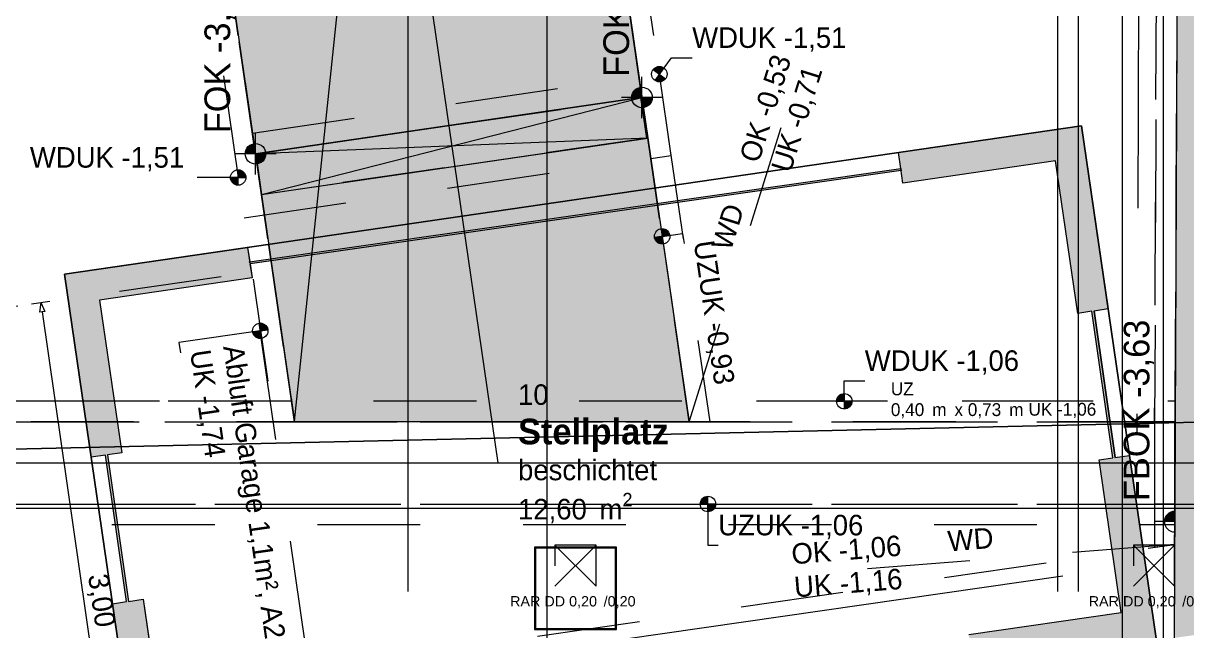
# Model space of a CAD drawing. Header units: metres. Extents: x -14 to 130, y -38 to 4.
# Drawn here: x 12.45 to 18.11, y -30.6 to -27.64 of the extents above; entities that cross this region are included whole.
import ezdxf

# ---------------------------------------------------------------- set-up
doc = ezdxf.new("R2010")
doc.units = ezdxf.units.M
doc.header["$MEASUREMENT"] = 0
for name, pattern in [('Kanal', [0.005, 0.003, -0.001, 0, -0.001]), ('Schnittlinie', [0.006, 0.003, -0.0015, 0, -0.0015]), ('Strichliert_1_-1', [2, 1, -1]), ('Untersicht', [0.001, 0.0005, -0.0005])]:
    doc.linetypes.add(name, pattern=pattern)
for name, color, linetype in [('-1._KG PP_3_111 Wand Aussen - Bohrpfahlwand 80', 7, 'Continuous'), ('-1._KG PP_3_150 Stütze', 7, 'Continuous'), ('-1._KG PP_3_210 Decke', 7, 'Continuous'), ('-1._KG PP_3_220 Bodenaufbau', 7, 'Continuous'), ('-1._KG PP_3_250 Träger Unterzug', 7, 'Continuous'), ('-1._KG PP_3_270 Deckendurchbruchsymbol', 7, 'Continuous'), ('-1._KG PP_3_570 Beschriftung 3D', 7, 'Continuous'), ('-1._KG PP_3_810 Raum', 7, 'Continuous'), ('-1._KG PP_3_815 Raumbegrenzung', 7, 'Continuous'), ('-1._KG PP_3_851 Marker Schnitt', 7, 'Continuous'), ('-1._KG PP_3_945 Einreichplan Beschriftung', 7, 'Continuous'), ('-1._KG PP_3_950 Polierplan Bemaßung', 7, 'Continuous'), ('-1._KG PP_3_970 Brandschutz', 7, 'Continuous'), ('-1._KG PP_3_Bemaßen_Sperrmaß 2D', 7, 'Continuous'), ('-1._KG PP_3_Kataster Grenzpunkte_Grenzpunkt (GP) Hausecke_Kennzeichen', 7, 'Continuous'), ('-1._KG PP_3_Kataster Grenzpunkte_Grenzpunkt (GP) Zeichen im Fels_Kennzeichen', 7, 'Continuous'), ('-1._KG PP_3_Kataster Grundstücke_Grundstück', 7, 'Continuous'), ('-1._KG PP_3_Layout_Hektarmarke', 7, 'Continuous')]:
    doc.layers.add(name, color=color, linetype=linetype)
doc.styles.add('ERSTELLTER_STIL_1', font='arial.ttf')
doc.styles.add('ERSTELLTER_STIL_5', font='')
doc.styles.add('ERSTELLTER_STIL_9', font='')
doc.styles.get('ERSTELLTER_STIL_5').set_extended_font_data('Eurostile')
doc.styles.get('ERSTELLTER_STIL_9').set_extended_font_data('Eurostile', bold=True)
doc.linetypes.add('GAS', pattern='A,0,[1,415_260415_PP_VA_1_2 -1 KG1.Shx,S=0.186508,R=0,X=0,Y=0],-26.5,0', length=26.5)

msp = doc.modelspace()

# ---------------------------------------------------------------- hatches: boundary and pattern name
at = {"layer": '-1._KG PP_3_111 Wand Aussen - Bohrpfahlwand 80', "linetype": 'Continuous', "lineweight": 13, "true_color": 0x3f7f02}
for points in [[(18.09, -21.9857), (18.0558, -29.9766), (18.2558, -29.9774), (18.29, -21.9868)], [(18.2531, -30.6026), (18.2558, -29.9774), (18.0558, -29.9766), (18.053, -30.6314)]]:
    msp.add_hatch(color=76, dxfattribs=at).paths.add_polyline_path(points)
at = {"layer": '-1._KG PP_3_150 Stütze', "linetype": 'Continuous', "lineweight": 13, "true_color": 0x3f7f02}
msp.add_hatch(color=76, dxfattribs=at).paths.add_polyline_path([(13.6123, -28.4743), (15.4924, -28.2002), (15.4635, -28.0023), (13.5834, -28.2764)])
at = {"layer": '-1._KG PP_3_250 Träger Unterzug', "linetype": 'Continuous', "lineweight": 0, "true_color": 0x060c00}
msp.add_hatch(color=98, dxfattribs=at).paths.add_polyline_path([(13.2909, -26.27), (13.7734, -29.58), (15.6935, -29.58), (15.1819, -26.07), (15.1819, -26.27)])
at = {"layer": '-1._KG PP_3_570 Beschriftung 3D', "linetype": 'Continuous', "lineweight": 0, "true_color": 0x191100}
h = msp.add_hatch(color=28, dxfattribs=at)
h.paths.add_polyline_path([(0.8669, -11.48), (0.8449, -11.48), (0.8449, -11.49), (0.8669, -11.49), (0.8669, -11.935), (1.0169, -11.935), (1.0169, -11.56), (1.7669, -11.56), (1.7669, -11.49), (4.9669, -11.49), (4.9669, -11.56), (5.7169, -11.56), (5.7169, -11.935), (5.7869, -11.935), (5.7869, -13.105), (5.7169, -13.105), (5.7169, -13.855), (4.9669, -13.855), (4.9669, -13.925), (1.7669, -13.925), (1.7669, -13.855), (1.0169, -13.855), (1.0169, -13.105), (0.8669, -13.105), (0.8669, -14.005), (1.7669, -14.005), (1.7669, -13.935), (4.9669, -13.935), (4.9669, -14.005), (5.7869, -14.005), (5.7869, -14.205), (4.9669, -14.205), (4.9669, -14.275), (1.7669, -14.275), (1.7669, -14.205), (0.8669, -14.205), (0.8669, -15.105), (1.0169, -15.105), (1.0169, -14.355), (1.7669, -14.355), (1.7669, -14.285), (4.9669, -14.285), (4.9669, -14.355), (5.7169, -14.355), (5.7169, -15.105), (5.7869, -15.105), (5.7869, -15.825), (5.7169, -15.825), (5.7169, -16.575), (4.9669, -16.575), (4.9669, -16.645), (1.7669, -16.645), (1.7669, -16.575), (1.0169, -16.575), (1.0169, -15.825), (0.8669, -15.825), (0.8669, -16.725), (1.7669, -16.725), (1.7669, -16.655), (4.9669, -16.655), (4.9669, -16.725), (5.7869, -16.725), (5.7869, -16.925), (4.9669, -16.925), (4.9669, -16.995), (1.7669, -16.995), (1.7669, -16.925), (0.8669, -16.925), (0.8669, -17.825), (1.0169, -17.825), (1.0169, -17.075), (1.7669, -17.075), (1.7669, -17.005), (4.9669, -17.005), (4.9669, -17.075), (5.7169, -17.075), (5.7169, -17.825), (5.7869, -17.825), (5.7869, -18.995), (5.7169, -18.995), (5.7169, -19.37), (4.9669, -19.37), (4.9669, -19.44), (1.7669, -19.44), (1.7669, -19.37), (1.0169, -19.37), (1.0169, -18.995), (0.8669, -18.995), (0.8669, -19.895), (1.0169, -19.895), (1.0169, -19.52), (1.7669, -19.52), (1.7669, -19.45), (4.9669, -19.45), (4.9669, -19.52), (5.7169, -19.52), (5.7169, -19.895), (5.7869, -19.895), (5.7869, -21.065), (5.7169, -21.065), (5.7169, -21.815), (4.9669, -21.815), (4.9669, -21.885), (1.7669, -21.885), (1.7669, -21.815), (1.0169, -21.815), (1.0169, -21.065), (0.8669, -21.065), (0.8669, -21.965), (1.7669, -21.965), (1.7669, -21.895), (4.9669, -21.895), (4.9669, -21.965), (5.7869, -21.965), (5.7869, -22.165), (4.9669, -22.165), (4.9669, -22.235), (1.7669, -22.235), (1.7669, -22.165), (0.8669, -22.165), (0.8669, -23.065), (1.0169, -23.065), (1.0169, -22.315), (1.7669, -22.315), (1.7669, -22.245), (4.9669, -22.245), (4.9669, -22.315), (5.7169, -22.315), (5.7169, -23.065), (5.7869, -23.065), (5.7869, -24.235), (5.7169, -24.235), (5.7169, -24.61), (4.9669, -24.61), (4.9669, -24.68), (1.7669, -24.68), (1.7669, -24.61), (1.0169, -24.61), (1.0169, -24.235), (0.8669, -24.235), (0.8669, -25.135), (1.0169, -25.135), (1.0169, -24.76), (1.7669, -24.76), (1.7669, -24.69), (4.9669, -24.69), (4.9669, -24.76), (5.7169, -24.76), (5.7169, -25.135), (5.7869, -25.135), (5.7869, -26.305), (5.7169, -26.305), (5.7169, -27.055), (4.9669, -27.055), (4.9669, -27.125), (1.7669, -27.125), (1.7669, -27.055), (1.0169, -27.055), (1.0169, -26.305), (0.8669, -26.305), (0.8669, -27.205), (1.7669, -27.205), (1.7669, -27.135), (4.9669, -27.135), (4.9669, -27.205), (5.8569, -27.205), (5.8569, -27.2189), (4.976, -27.345), (4.9859, -27.4143), (1.8181, -27.8674), (1.8082, -27.7981), (0.9173, -27.9256), (1.0447, -28.8165), (1.1932, -28.7953), (1.087, -28.0528), (1.8294, -27.9466), (1.8195, -27.8773), (4.9873, -27.4242), (4.9972, -27.4935), (5.7396, -27.3872), (5.8458, -28.1297), (5.9151, -28.1198), (6.0171, -28.8325), (5.9478, -28.8424), (6.054, -29.5849), (5.3116, -29.6911), (5.3215, -29.7604), (2.1537, -30.2135), (2.1438, -30.1442), (1.4014, -30.2504), (1.2952, -29.508), (1.1467, -29.5292), (1.2741, -30.4202), (0.9173, -30.4715), (1.0447, -31.3624), (1.1932, -31.3412), (1.087, -30.5987), (1.8294, -30.4925), (1.8195, -30.4232), (4.9873, -29.9701), (4.9972, -30.0394), (5.7396, -29.9332), (5.8458, -30.6756), (5.9151, -30.6657), (6.0171, -31.3784), (5.9478, -31.3883), (6.054, -32.1308), (5.3116, -32.237), (5.3215, -32.3063), (2.1537, -32.7594), (2.1438, -32.6901), (1.4014, -32.7963), (1.2952, -32.0539), (1.1467, -32.0751), (1.2741, -32.9661), (2.1651, -32.8386), (2.1551, -32.7693), (5.3229, -32.3162), (5.3328, -32.3855), (13.0079, -31.2875), (13.0178, -31.3553), (13.9084, -31.2254), (13.8997, -31.166), (17.0675, -30.7129), (17.0749, -30.7638), (17.9655, -30.634), (17.8356, -29.7434), (17.7645, -29.7538), (17.6625, -29.0411), (17.7318, -29.031), (17.602, -28.1404), (16.7114, -28.2702), (16.7227, -28.3479), (13.555, -28.8011), (13.5557, -28.806), (13.5448, -28.7318), (12.6543, -28.8616), (12.7841, -29.7522), (12.8533, -29.7421), (12.9553, -30.4549), (12.8879, -30.4647), (13.0065, -31.2777), (6.2223, -32.2481), (6.0963, -31.3671), (6.027, -31.377), (5.925, -30.6643), (5.9943, -30.6544), (5.8668, -29.7632), (6.2237, -29.7121), (6.0963, -28.8212), (6.027, -28.8311), (5.925, -28.1184), (5.9943, -28.1084), (5.8669, -27.2175), (5.8669, -26.305), (5.7969, -26.305), (5.7969, -25.135), (5.8669, -25.135), (5.8669, -24.235), (5.7969, -24.235), (5.7969, -23.065), (5.8669, -23.065), (5.8669, -22.165), (5.7969, -22.165), (5.7969, -21.965), (5.8669, -21.965), (5.8669, -21.065), (5.7969, -21.065), (5.7969, -19.895), (5.8669, -19.895), (5.8669, -18.995), (5.7969, -18.995), (5.7969, -17.825), (5.8669, -17.825), (5.8669, -16.925), (5.7969, -16.925), (5.7969, -16.725), (5.8669, -16.725), (5.8669, -15.825), (5.7969, -15.825), (5.7969, -15.105), (5.8669, -15.105), (5.8669, -14.205), (5.7969, -14.205), (5.7969, -14.005), (5.8669, -14.005), (5.8669, -13.105), (5.7969, -13.105), (5.7969, -11.935), (5.8669, -11.935), (5.8669, -11.035), (5.7969, -11.035), (5.7969, -9.865), (5.8669, -9.865), (5.8669, -8.965), (4.9669, -8.965), (4.9669, -9.035), (1.7669, -9.035), (1.7669, -8.965), (0.8669, -8.965), (0.8669, -9.865), (1.0169, -9.865), (1.0169, -9.115), (1.7669, -9.115), (1.7669, -9.045), (4.9669, -9.045), (4.9669, -9.115), (5.7169, -9.115), (5.7169, -9.865), (5.7869, -9.865), (5.7869, -11.035), (5.7169, -11.035), (5.7169, -11.41), (4.9669, -11.41), (4.9669, -11.48), (1.7669, -11.48), (1.7669, -11.41), (1.0169, -11.41), (1.0169, -11.035), (0.8669, -11.035)])
h.paths.add_polyline_path([(12.9325, -29.7306), (12.8243, -28.9884), (13.5665, -28.8802), (13.5564, -28.811), (16.7241, -28.3578), (16.7228, -28.3486), (16.733, -28.4186), (17.4752, -28.3104), (17.5834, -29.0526), (17.6526, -29.0425), (17.7546, -29.7552), (17.6872, -29.7651), (17.7954, -30.5072), (17.0532, -30.6154), (17.066, -30.703), (13.8983, -31.1561), (13.8867, -31.077), (13.1446, -31.1852), (13.0364, -30.443), (12.9652, -30.4534), (12.8632, -29.7407)], flags=0)
at = {"layer": '-1._KG PP_3_Kataster Grenzpunkte_Grenzpunkt (GP) Hausecke_Kennzeichen', "linetype": 'Continuous', "lineweight": 13, "true_color": 0xff6400}
for points in [[(15.5481, -27.8889), (15.5705, -27.8589), (15.5573, -27.8526), (15.5427, -27.8518), (15.5289, -27.8567), (15.518, -27.8665)], [(15.5481, -27.8889), (15.5257, -27.919), (15.5389, -27.9253), (15.5535, -27.926), (15.5673, -27.9211), (15.5781, -27.9113)], [(13.4991, -28.3914), (13.5366, -28.3914), (13.5338, -28.3771), (13.5256, -28.3649), (13.5135, -28.3568), (13.4991, -28.3539)], [(13.4991, -28.3914), (13.4616, -28.3914), (13.4645, -28.4058), (13.4726, -28.418), (13.4848, -28.4261), (13.4991, -28.4289)], [(16.4476, -29.48), (16.4476, -29.4425), (16.4333, -29.4454), (16.4211, -29.4535), (16.413, -29.4656), (16.4101, -29.48)], [(16.4476, -29.48), (16.4476, -29.5175), (16.462, -29.5146), (16.4742, -29.5065), (16.4823, -29.4944), (16.4851, -29.48)]]:
    msp.add_hatch(color=30, dxfattribs=at).paths.add_polyline_path(points)
at = {"layer": '-1._KG PP_3_Kataster Grenzpunkte_Grenzpunkt (GP) Hausecke_Kennzeichen', "linetype": 'Continuous', "lineweight": 0, "true_color": 0x000000}
for points in [[(15.4635, -28.0023), (15.4635, -27.9523), (15.4444, -27.9561), (15.4282, -27.9669), (15.4173, -27.9832), (15.4135, -28.0023)], [(15.4635, -28.0023), (15.4635, -28.0523), (15.4827, -28.0485), (15.4989, -28.0377), (15.5097, -28.0214), (15.5135, -28.0023)], [(13.5834, -28.2764), (13.5834, -28.2264), (13.5643, -28.2302), (13.5481, -28.241), (13.5372, -28.2572), (13.5334, -28.2764)], [(13.5834, -28.2764), (13.5834, -28.3264), (13.6025, -28.3226), (13.6188, -28.3117), (13.6296, -28.2955), (13.6334, -28.2764)], [(15.562, -28.678), (15.5991, -28.6726), (15.5942, -28.6588), (15.5844, -28.6479), (15.5712, -28.6416), (15.5566, -28.6409)], [(15.562, -28.678), (15.5249, -28.6834), (15.5298, -28.6972), (15.5396, -28.708), (15.5528, -28.7143), (15.5674, -28.7151)], [(13.6066, -29.1377), (13.5695, -29.1431), (13.5744, -29.1569), (13.5841, -29.1677), (13.5973, -29.1741), (13.6119, -29.1748)], [(13.6066, -29.1377), (13.6437, -29.1324), (13.6389, -29.1186), (13.6291, -29.1077), (13.6159, -29.1014), (13.6013, -29.1006)], [(15.7846, -29.98), (15.7846, -29.9425), (15.7702, -29.9454), (15.7581, -29.9535), (15.7499, -29.9656), (15.7471, -29.98)], [(15.7846, -29.98), (15.7846, -30.0175), (15.7989, -30.0146), (15.8111, -30.0065), (15.8192, -29.9944), (15.8221, -29.98)], [(18.0554, -30.0657), (18.0554, -30.0157), (18.0363, -30.0195), (18.0201, -30.0304), (18.0092, -30.0466), (18.0054, -30.0657)]]:
    msp.add_hatch(color=18, dxfattribs=at).paths.add_polyline_path(points)

# ---------------------------------------------------------------- linework, layer by layer
at = {"layer": '-1._KG PP_3_111 Wand Aussen - Bohrpfahlwand 80', "color": 7, "linetype": 'Continuous', "lineweight": 18, "ltscale": 1000, "flags": 128}
for points in [[(18.09, -21.9857), (18.0558, -29.9766)], [(18.0558, -29.9766), (18.053, -30.6314)]]:
    msp.add_lwpolyline(points, dxfattribs=at)
at = {"layer": '-1._KG PP_3_150 Stütze', "color": 7, "linetype": 'Continuous', "lineweight": 13, "ltscale": 1000}
for p, q in [((13.6123, -28.4743), (15.4635, -28.0023)), ((15.4924, -28.2002), (13.5834, -28.2764))]:
    msp.add_line(p, q, dxfattribs=at)
at = {"layer": '-1._KG PP_3_150 Stütze', "color": 7, "linetype": 'Continuous', "lineweight": 18, "ltscale": 1000, "flags": 128}
msp.add_lwpolyline([(13.6123, -28.4743), (15.4924, -28.2002), (15.4635, -28.0023), (13.5834, -28.2764)], close=True, dxfattribs=at)
at = {"layer": '-1._KG PP_3_210 Decke', "color": 7, "linetype": 'Untersicht', "lineweight": 13, "ltscale": 1000, "true_color": 0xf4f4f4, "flags": 128}
msp.add_lwpolyline([(5.305, -21.495), (0.1844, -21.495), (0.1967, -31.38), (9.535, -31.38), (9.535, -30.88), (12.385, -30.88), (12.385, -29.98), (18.7258, -29.98), (18.7621, -21.495), (12.465, -21.495), (12.465, -24.32), (13.0067, -24.32), (13.2326, -25.87), (9.875, -25.87), (7.875, -25.87), (7.875, -23.92), (5.305, -23.92)], close=True, dxfattribs=at)
at = {"layer": '-1._KG PP_3_210 Decke', "color": 8, "linetype": 'Untersicht', "lineweight": 13, "ltscale": 1000, "flags": 128}
msp.add_lwpolyline([(0.1962, -30.98), (0.1998, -33.8865), (18.7205, -31.2253), (18.7275, -29.58), (11.985, -29.58), (11.985, -30.48), (9.135, -30.48), (9.135, -30.98)], close=True, dxfattribs=at)
at = {"layer": '-1._KG PP_3_220 Bodenaufbau', "color": 7, "linetype": 'Continuous', "lineweight": 13, "ltscale": 1000, "flags": 128}
for points in [[(18.0819, -23.8905), (18.053, -30.6314)], [(15.4587, -28.003), (13.5834, -28.2764)], [(13.5845, -28.2764), (15.4587, -28.0031)], [(15.4876, -28.2009), (15.4587, -28.003)], [(13.6123, -28.4743), (15.4876, -28.2009)], [(13.5834, -28.2764), (13.6123, -28.4743)], [(13.5845, -28.2764), (13.5834, -28.2764)], [(13.5845, -28.2764), (13.6133, -28.4741)]]:
    msp.add_lwpolyline(points, dxfattribs=at)
at = {"layer": '-1._KG PP_3_250 Träger Unterzug', "color": 76, "linetype": 'GAS', "lineweight": 13, "ltscale": 1000, "true_color": 0x3f7f02}
for p, q in [((13.584, -21.695), (14.7626, -29.78)), ((0.6648, -29.78), (18.2562, -29.78))]:
    msp.add_line(p, q, dxfattribs=at)
at = {"layer": '-1._KG PP_3_250 Träger Unterzug', "color": 76, "linetype": 'Continuous', "lineweight": 13, "ltscale": 1000, "true_color": 0x3f7f02, "flags": 128}
for points in [[(15.1819, -26.07), (15.6935, -29.58)], [(13.2909, -26.27), (13.7734, -29.58)], [(15.6935, -29.58), (13.7734, -29.58)]]:
    msp.add_lwpolyline(points, dxfattribs=at)
at = {"layer": '-1._KG PP_3_250 Träger Unterzug', "color": 76, "linetype": 'Untersicht', "lineweight": 13, "ltscale": 1000, "true_color": 0x3f7f02, "flags": 128}
for points in [[(12.385, -29.58), (18.2562, -29.58)], [(12.385, -29.98), (18.2562, -29.98)]]:
    msp.add_lwpolyline(points, dxfattribs=at)
at = {"layer": '-1._KG PP_3_270 Deckendurchbruchsymbol', "color": 7, "linetype": 'Untersicht', "lineweight": 13, "ltscale": 1000}
for p, q in [((15.04, -30.38), (15.24, -30.18)), ((15.04, -30.18), (15.24, -30.38)), ((17.855, -30.38), (18.055, -30.18)), ((17.855, -30.18), (18.055, -30.38))]:
    msp.add_line(p, q, dxfattribs=at)
at = {"layer": '-1._KG PP_3_270 Deckendurchbruchsymbol', "color": 7, "linetype": 'Untersicht', "lineweight": 13, "ltscale": 1000, "flags": 128}
for points in [[(15.24, -30.38), (15.24, -30.18), (15.04, -30.18), (15.04, -30.38)], [(18.055, -30.38), (18.055, -30.18), (17.855, -30.18), (17.855, -30.38)]]:
    msp.add_lwpolyline(points, close=True, dxfattribs=at)
at = {"layer": '-1._KG PP_3_570 Beschriftung 3D', "color": 40, "linetype": 'Continuous', "lineweight": 0, "ltscale": 1000, "true_color": 0xffb300, "flags": 128}
for points in [[(16.7114, -28.2702), (17.602, -28.1404)], [(17.602, -28.1404), (17.7318, -29.031)], [(17.6024, -28.1404), (17.7322, -29.031)], [(16.7227, -28.3479), (16.7114, -28.2702)], [(13.555, -28.8011), (16.7227, -28.3479)], [(16.7241, -28.3578), (13.5564, -28.811)], [(16.7241, -28.3579), (13.5568, -28.811)], [(16.7228, -28.3486), (16.7241, -28.3578)], [(16.733, -28.4186), (16.7228, -28.3486)], [(17.4752, -28.3104), (16.733, -28.4186)], [(17.4752, -28.3105), (16.7334, -28.4186)], [(17.5834, -29.0526), (17.4752, -28.3104)], [(12.6543, -28.8616), (13.5448, -28.7318)], [(13.5448, -28.7318), (13.5557, -28.806)], [(13.5452, -28.7318), (13.5553, -28.801)], [(13.5557, -28.806), (13.555, -28.8011)], [(12.7841, -29.7522), (12.6543, -28.8616)], [(13.5564, -28.811), (13.5665, -28.8802)], [(13.5568, -28.811), (13.5669, -28.8802)], [(13.5665, -28.8802), (12.8243, -28.9884)], [(13.5669, -28.8802), (12.8247, -28.9884)], [(12.8243, -28.9884), (12.9325, -29.7306)], [(12.8247, -28.9884), (12.9329, -29.7306)], [(17.7318, -29.031), (17.6625, -29.0411)], [(17.7322, -29.031), (17.6629, -29.0411)], [(17.6526, -29.0425), (17.5834, -29.0526)], [(17.6526, -29.0426), (17.5838, -29.0526)], [(17.7546, -29.7552), (17.6526, -29.0425)], [(17.6625, -29.0411), (17.7645, -29.7538)], [(17.6629, -29.0411), (17.7649, -29.7537)], [(12.8533, -29.7421), (12.7841, -29.7522)], [(12.8534, -29.7422), (12.7845, -29.7522)], [(12.9553, -30.4549), (12.8533, -29.7421)], [(12.9325, -29.7306), (12.8632, -29.7407)], [(12.8632, -29.7407), (12.9652, -30.4534)], [(12.9329, -29.7306), (12.8636, -29.7407)], [(12.8636, -29.7407), (12.9656, -30.4534)], [(17.6872, -29.7651), (17.7546, -29.7552)], [(17.7954, -30.5072), (17.6872, -29.7651)], [(17.7645, -29.7538), (17.8356, -29.7434)], [(17.8356, -29.7434), (17.9655, -30.634)], [(17.836, -29.7434), (17.9659, -30.634)], [(12.9652, -30.4534), (13.0364, -30.443)], [(13.0364, -30.443), (13.1446, -31.1852)], [(13.0368, -30.443), (13.145, -31.1851)], [(12.8879, -30.4647), (12.9553, -30.4549)], [(13.0065, -31.2777), (12.8879, -30.4647)], [(17.0532, -30.6154), (17.7954, -30.5072)]]:
    msp.add_lwpolyline(points, dxfattribs=at)
at = {"layer": '-1._KG PP_3_810 Raum', "color": 5, "linetype": 'Continuous', "lineweight": 0, "ltscale": 1000, "flags": 128}
msp.add_lwpolyline([(12.6543, -28.8616), (13.0178, -31.3553), (17.9655, -30.634), (17.602, -28.1404)], close=True, dxfattribs=at)
at = {"layer": '-1._KG PP_3_815 Raumbegrenzung', "color": 5, "linetype": 'Continuous', "lineweight": 0, "ltscale": 1000, "flags": 128}
msp.add_lwpolyline([(12.6543, -28.8616), (17.602, -28.1404), (17.9655, -30.634), (13.0178, -31.3553)], close=True, dxfattribs=at)
at = {"layer": '-1._KG PP_3_851 Marker Schnitt', "color": 7, "linetype": 'Schnittlinie', "lineweight": 13, "ltscale": 1000}
for p, q in [((14.325, 3.0949), (14.325, -35.645)), ((17.4851, 3.0949), (17.4851, -35.645)), ((17.5851, 3.0949), (17.5851, -35.7384))]:
    msp.add_line(p, q, dxfattribs=at)
at = {"layer": '-1._KG PP_3_970 Brandschutz', "color": 16, "linetype": 'Continuous', "lineweight": 13, "ltscale": 1000, "true_color": 0x7e0000}
for p, q in [((12.494, -29.0059), (12.5836, -28.993)), ((12.5388, -28.9995), (12.5331, -29.0474)), ((12.5388, -28.9995), (12.5578, -29.0439)), ((12.5578, -29.0439), (12.5331, -29.0474)), ((12.5454, -29.0456), (12.9591, -31.9228))]:
    msp.add_line(p, q, dxfattribs=at)
at = {"layer": '-1._KG PP_3_970 Brandschutz', "color": 16, "linetype": 'Untersicht', "lineweight": 13, "ltscale": 1000, "true_color": 0x7e0000, "flags": 128}
for points in [[(9.9527, -29.3713), (13.5655, -28.8518)], [(13.9672, -31.6456), (13.5655, -28.8518)]]:
    msp.add_lwpolyline(points, dxfattribs=at)
at = {"layer": '-1._KG PP_3_Bemaßen_Sperrmaß 2D', "color": 5, "linetype": 'GAS', "lineweight": 0, "ltscale": 1000}
for p, q in [((15, 3), (15, -36)), ((18, 3), (18, -36)), ((-1.5, -30), (21, -30))]:
    msp.add_line(p, q, dxfattribs=at)
at = {"layer": '-1._KG PP_3_Kataster Grenzpunkte_Grenzpunkt (GP) Hausecke_Kennzeichen', "color": 6, "linetype": 'Continuous', "lineweight": 13, "ltscale": 1000, "true_color": 0xfb02fe}
msp.add_line((17.8014, -30.6673), (17.8014, -21.495), dxfattribs=at)
at = {"layer": '-1._KG PP_3_Kataster Grenzpunkte_Grenzpunkt (GP) Hausecke_Kennzeichen', "color": 7, "linetype": 'Strichliert_1_-1', "lineweight": 13, "ltscale": 1000}
for p, q in [((13.7737, -29.5775), (14.3848, -23.7052)), ((0.6673, -29.9799), (18.2562, -29.58)), ((18.2562, -29.58), (11.5067, -29.7332))]:
    msp.add_line(p, q, dxfattribs=at)
at = {"layer": '-1._KG PP_3_Kataster Grenzpunkte_Grenzpunkt (GP) Hausecke_Kennzeichen', "color": 30, "linetype": 'Untersicht', "lineweight": 13, "ltscale": 1000, "true_color": 0xff6400}
for p, q in [((15.6935, -29.58), (16.274, -27.7189)), ((18.0558, -30.1763), (16.1124, -30.3312))]:
    msp.add_line(p, q, dxfattribs=at)
at = {"layer": '-1._KG PP_3_Kataster Grenzpunkte_Grenzpunkt (GP) Hausecke_Kennzeichen', "color": 30, "linetype": 'Continuous', "lineweight": 13, "ltscale": 1000, "true_color": 0xff6400}
for p, q in [((15.5481, -27.8889), (15.6078, -27.8087)), ((15.6078, -27.8087), (15.7078, -27.8087)), ((15.518, -27.8665), (15.5781, -27.9113)), ((15.5705, -27.8589), (15.5257, -27.919)), ((13.4991, -28.4289), (13.4991, -28.3539)), ((13.3991, -28.3914), (13.2991, -28.3914)), ((13.4991, -28.3914), (13.3991, -28.3914)), ((13.4616, -28.3914), (13.5366, -28.3914)), ((16.4476, -29.48), (16.4476, -29.38)), ((16.4476, -29.38), (16.5476, -29.38)), ((16.4101, -29.48), (16.4851, -29.48)), ((16.4476, -29.4425), (16.4476, -29.5175))]:
    msp.add_line(p, q, dxfattribs=at)
at = {"layer": '-1._KG PP_3_Kataster Grenzpunkte_Grenzpunkt (GP) Hausecke_Kennzeichen', "color": 7, "linetype": 'Continuous', "lineweight": 13, "ltscale": 1000}
for p, q in [((15.4635, -28.1023), (15.4635, -27.9023)), ((15.5635, -28.0023), (15.3635, -28.0023)), ((13.5834, -28.3764), (13.5834, -28.1764)), ((13.6834, -28.2764), (13.4834, -28.2764)), ((15.5566, -28.6409), (15.5674, -28.7151)), ((15.5991, -28.6726), (15.5249, -28.6834)), ((15.562, -28.678), (15.661, -28.6636)), ((15.661, -28.6636), (15.6682, -28.713)), ((13.6066, -29.1377), (13.2107, -29.1946)), ((13.5695, -29.1431), (13.6437, -29.1324)), ((13.6119, -29.1748), (13.6013, -29.1006)), ((13.2107, -29.1946), (13.2178, -29.2441)), ((15.7846, -30.0175), (15.7846, -29.9425)), ((15.8221, -29.98), (15.7471, -29.98)), ((15.7846, -29.98), (15.7846, -30.18)), ((18.0554, -30.1657), (18.0554, -29.9657)), ((18.0554, -30.0657), (17.9554, -30.0657)), ((15.7846, -30.18), (15.8346, -30.18))]:
    msp.add_line(p, q, dxfattribs=at)
at = {"layer": '-1._KG PP_3_Kataster Grenzpunkte_Grenzpunkt (GP) Hausecke_Kennzeichen', "color": 30, "linetype": 'Continuous', "lineweight": 13, "ltscale": 1000, "true_color": 0xff6400}
for centre in [(15.5481, -27.8889), (13.4991, -28.3914), (16.4476, -29.48)]:
    msp.add_circle(centre, 0.0375, dxfattribs=at)
at = {"layer": '-1._KG PP_3_Kataster Grenzpunkte_Grenzpunkt (GP) Hausecke_Kennzeichen', "color": 7, "linetype": 'Continuous', "lineweight": 13, "ltscale": 1000}
for centre, radius in [((15.4635, -28.0023), 0.05), ((13.5834, -28.2764), 0.05), ((15.562, -28.678), 0.0375), ((13.6066, -29.1377), 0.0375), ((13.7734, -29.58), 0.0025), ((15.7846, -29.98), 0.0375)]:
    msp.add_circle(centre, radius, dxfattribs=at)
msp.add_arc((18.0554, -30.0657), 0.05, 90, 270, dxfattribs=at)
at = {"layer": '-1._KG PP_3_Kataster Grenzpunkte_Grenzpunkt (GP) Zeichen im Fels_Kennzeichen', "color": 7, "linetype": 'Continuous', "lineweight": 13, "ltscale": 1000}
for p, q in [((15.34, -30.19), (14.94, -30.19)), ((14.94, -30.19), (14.94, -30.59)), ((15.335, -30.195), (14.945, -30.195)), ((14.945, -30.195), (14.945, -30.585)), ((15.335, -30.585), (15.335, -30.195)), ((15.34, -30.59), (15.34, -30.19)), ((14.94, -30.59), (15.34, -30.59)), ((14.945, -30.585), (15.335, -30.585))]:
    msp.add_line(p, q, dxfattribs=at)
at = {"layer": '-1._KG PP_3_Kataster Grenzpunkte_Grenzpunkt (GP) Zeichen im Fels_Kennzeichen', "color": 171, "linetype": 'Kanal', "lineweight": 13, "ltscale": 1000, "true_color": 0x6c6cff, "flags": 128}
msp.add_lwpolyline([(18.2414, -20.5788), (17.908, -20.9122), (17.8678, -30.2796), (10.3656, -31.3582)], dxfattribs=at)
at = {"layer": '-1._KG PP_3_Kataster Grundstücke_Grundstück', "color": 30, "linetype": 'Untersicht', "lineweight": 13, "ltscale": 1000, "true_color": 0xff6400, "flags": 128}
for points in [[(17.9906, -21.895), (14.6743, -21.895), (14.9674, -23.9056), (14.8684, -23.92), (15.4635, -28.0023), (15.4924, -28.2002), (15.6935, -29.58), (17.9575, -29.58)], [(13.6724, -29.58), (13.7734, -29.58), (13.2326, -25.87), (13.1316, -25.87)], [(15.6935, -29.58), (15.7946, -29.58), (15.2538, -25.87), (15.1527, -25.87)], [(4.5169, -27.205), (4.5169, -27.405), (4.5169, -29.58), (13.7734, -29.58), (13.6123, -28.4743), (13.5834, -28.2764), (13.2909, -26.27), (10.055, -26.27), (7.625, -26.27), (4.5169, -26.27)], [(13.5277, -28.5877), (15.6058, -28.2847), (15.5481, -27.8889), (13.47, -28.1918)], [(13.5277, -28.5877), (15.6058, -28.2847), (15.5481, -27.8889), (13.47, -28.1918)], [(4.5169, -29.58), (13.7734, -29.58), (13.7589, -29.48), (4.5169, -29.48)], [(15.6935, -29.58), (18.0575, -29.58), (18.0575, -29.48), (15.679, -29.48)]]:
    msp.add_lwpolyline(points, close=True, dxfattribs=at)
for points in [[(18.0575, -29.58), (18.0906, -21.895), (17.9906, -21.895), (17.9575, -29.58)], [(15.1527, -25.87), (13.2326, -25.87), (13.5834, -28.2764)], [(15.4635, -28.0023), (15.1527, -25.87)], [(13.5834, -28.2764), (15.4635, -28.0023)], [(15.4924, -28.2002), (15.4635, -28.0023)], [(15.4924, -28.2002), (13.6123, -28.4743)], [(15.6935, -29.58), (15.4924, -28.2002)], [(13.5834, -28.2764), (13.6123, -28.4743)], [(13.6123, -28.4743), (13.7734, -29.58)], [(18.0554, -30.08), (18.0579, -29.48), (0.8643, -29.48)], [(13.7734, -29.58), (15.6935, -29.58)], [(17.9575, -29.58), (17.9575, -29.98)], [(18.0558, -29.98), (18.0558, -29.58), (17.9575, -29.58)], [(17.9575, -29.98), (17.9575, -30.1905), (18.0558, -30.1763), (18.0558, -29.98)], [(18.0558, -29.98), (17.9575, -29.98)], [(0.8661, -30.88), (0.8683, -32.6474), (18.0549, -30.1765), (18.0554, -30.08)], [(11.885, -30.08), (18.0554, -30.08)]]:
    msp.add_lwpolyline(points, dxfattribs=at)

# ---------------------------------------------------------------- texts
at = {"layer": '-1._KG PP_3_270 Deckendurchbruchsymbol', "color": 1, "linetype": 'Continuous', "lineweight": 0, "char_height": 0.05, "attachment_point": 8, "style": 'ERSTELLTER_STIL_1'}
for insert in [(15.14, -30.4926), (17.955, -30.4926)]:
    msp.add_mtext('\\A1;{\\pqc;\\pt0;\\fArial|b0|i0|c0|p0;\\W1.000000;RAR DD 0,20\\fArial|b0|i0|c0|p0;\\W1.000000;\\A1{\\H.66x;\\S^  ;}\\fArial|b0|i0|c0|p0;\\W1.000000; /0,20\\fArial|b0|i0|c0|p0;\\W1.000000;\\A1{\\H.66x;\\S^  ;}\\fArial|b0|i0|c0|p0;\\W1.000000;\\fArial|b0|i0|c0|p0;\\W1.000000;\\A1{\\H.66x;\\S^  ;}}', dxfattribs=dict(at, insert=insert))
at = {"layer": '-1._KG PP_3_810 Raum', "color": 7, "linetype": 'Continuous', "lineweight": 13, "attachment_point": 1}
for s, insert, char_height, style in [('\\A1;{\\pql;\\pt0;\\fEurostile|b0|i0|c0|p0;\\W1.000000;10}', (14.8607, -29.3977), 0.1, 'ERSTELLTER_STIL_5'), ('\\A1;{\\pql;\\pt0;\\fEurostile|b1|i0|c0|p0;\\W1.000000;Stellplatz}', (14.8607, -29.5648), 0.125, 'ERSTELLTER_STIL_9'), ('\\A1;{\\pql;\\pt0;\\fEurostile|b0|i0|c0|p0;\\W1.000000;beschichtet}', (14.8607, -29.7643), 0.1, 'ERSTELLTER_STIL_5'), ('\\A1;{\\pql;\\pt0,0.05;\\fEurostile|b0|i0|c0|p0;\\W1.000000;12,60\\fEurostile|b0|i0|c0|p0;\\W1.000000;\\A1{\\H.66x;\\S^  ;}\\fEurostile|b0|i0|c0|p0;\\W1.000000; m\\fEurostile|b0|i0|c0|p0;\\W1.000000;\\A1{\\H.66x;\\S2^  ;}}', (14.8607, -29.9258), 0.1, 'ERSTELLTER_STIL_5')]:
    msp.add_mtext(s, dxfattribs=dict(at, insert=insert, char_height=char_height, style=style))
at = {"layer": '-1._KG PP_3_945 Einreichplan Beschriftung', "color": 7, "linetype": 'Continuous', "lineweight": 13, "char_height": 0.0625, "style": 'ERSTELLTER_STIL_5'}
for s, insert, attachment_point in [('\\A1;{\\pql;\\pt0,1;\\fEurostile|b0|i0|c0|p0;\\W1.000000;UZ\\fEurostile|b0|i0|c0|p0;\\W1.000000;\\A1{\\H.66x;\\S^  ;}\\fEurostile|b0|i0|c0|p0;\\W1.000000;\\fEurostile|b0|i0|c0|p0;\\W1.000000;\\A1{\\H.66x;\\S^  ;}\\fEurostile|b0|i0|c0|p0;\\W1.000000;\\fEurostile|b0|i0|c0|p0;\\W1.000000;\\fEurostile|b0|i0|c0|p0;\\W1.000000;\\fEurostile|b0|i0|c0|p0;\\W1.000000;\\fEurostile|b0|i0|c0|p0;\\W1.000000;\\fEurostile|b0|i0|c0|p0;\\W1.000000;\\fEurostile|b0|i0|c0|p0;\\W1.000000;\\A1{\\H.66x;\\S^  ;}\\fEurostile|b0|i0|c0|p0;\\W1.000000;\\fEurostile|b0|i0|c0|p0;\\W1.000000;\\A1{\\H.66x;\\S^  ;}\\fEurostile|b0|i0|c0|p0;\\W1.000000;\\fEurostile|b0|i0|c0|p0;\\W1.000000;\\fEurostile|b0|i0|c0|p0;\\W1.000000;\\fEurostile|b0|i0|c0|p0;\\W1.000000;\\fEurostile|b0|i0|c0|p0;\\W1.000000;\\fEurostile|b0|i0|c0|p0;\\W1.000000;\\fEurostile|b0|i0|c0|p0;\\W1.000000;\\A1{\\H.66x;\\S^  ;}\\fEurostile|b0|i0|c0|p0;\\W1.000000;\\fEurostile|b0|i0|c0|p0;\\W1.000000;\\A1{\\H.66x;\\S^  ;}\\fEurostile|b0|i0|c0|p0;\\W1.000000;\\fEurostile|b0|i0|c0|p0;\\W1.000000;\\fEurostile|b0|i0|c0|p0;\\W1.000000;\\fEurostile|b0|i0|c0|p0;\\W1.000000;\\fEurostile|b0|i0|c0|p0;\\W1.000000;\\fEurostile|b0|i0|c0|p0;\\W1.000000;\\fEurostile|b0|i0|c0|p0;\\W1.000000;\\A1{\\H.66x;\\S^  ;}\\fEurostile|b0|i0|c0|p0;\\W1.000000;\\fEurostile|b0|i0|c0|p0;\\W1.000000;\\A1{\\H.66x;\\S^  ;}\\fEurostile|b0|i0|c0|p0;\\W1.000000;\\fEurostile|b0|i0|c0|p0;\\W1.000000;\\fEurostile|b0|i0|c0|p0;\\W1.000000;\\fEurostile|b0|i0|c0|p0;\\W1.000000;\\fEurostile|b0|i0|c0|p0;\\W1.000000;\\fEurostile|b0|i0|c0|p0;\\W1.000000;\\fEurostile|b0|i0|c0|p0;\\W1.000000;\\A1{\\H.66x;\\S^  ;}\\fEurostile|b0|i0|c0|p0;\\W1.000000;\\fEurostile|b0|i0|c0|p0;\\W1.000000;\\A1{\\H.66x;\\S^  ;}\\fEurostile|b0|i0|c0|p0;\\W1.000000;\\fEurostile|b0|i0|c0|p0;\\W1.000000;\\fEurostile|b0|i0|c0|p0;\\W1.000000;\\fEurostile|b0|i0|c0|p0;\\W1.000000;\\fEurostile|b0|i0|c0|p0;\\W1.000000;\\fEurostile|b0|i0|c0|p0;\\W1.000000;\\fEurostile|b0|i0|c0|p0;\\W1.000000;\\A1{\\H.66x;\\S^  ;}\\fEurostile|b0|i0|c0|p0;\\W1.000000;}', (16.6744, -29.3886), 1), ('\\A1;{\\pql;\\pt0,1;\\fEurostile|b0|i0|c0|p0;\\W1.000000;0,40\\fEurostile|b0|i0|c0|p0;\\W1.000000;\\A1{\\H.66x;\\S^  ;}\\fEurostile|b0|i0|c0|p0;\\W1.000000; m\\fEurostile|b0|i0|c0|p0;\\W1.000000;\\A1{\\H.66x;\\S^  ;}\\fEurostile|b0|i0|c0|p0;\\W1.000000; x \\fEurostile|b0|i0|c0|p0;\\W1.000000;\\fEurostile|b0|i0|c0|p0;\\W1.000000;\\fEurostile|b0|i0|c0|p0;\\W1.000000;\\fEurostile|b0|i0|c0|p0;\\W1.000000;\\fEurostile|b0|i0|c0|p0;\\W1.000000;0,73\\fEurostile|b0|i0|c0|p0;\\W1.000000;\\A1{\\H.66x;\\S^  ;}\\fEurostile|b0|i0|c0|p0;\\W1.000000; m\\fEurostile|b0|i0|c0|p0;\\W1.000000;\\A1{\\H.66x;\\S^  ;}\\fEurostile|b0|i0|c0|p0;\\W1.000000;\\fEurostile|b0|i0|c0|p0;\\W1.000000;\\fEurostile|b0|i0|c0|p0;\\W1.000000;\\fEurostile|b0|i0|c0|p0;\\W1.000000;\\fEurostile|b0|i0|c0|p0;\\W1.000000;\\fEurostile|b0|i0|c0|p0;\\W1.000000;\\fEurostile|b0|i0|c0|p0;\\W1.000000;\\A1{\\H.66x;\\S^  ;}\\fEurostile|b0|i0|c0|p0;\\W1.000000;\\fEurostile|b0|i0|c0|p0;\\W1.000000;\\A1{\\H.66x;\\S^  ;}\\fEurostile|b0|i0|c0|p0;\\W1.000000;\\fEurostile|b0|i0|c0|p0;\\W1.000000;\\fEurostile|b0|i0|c0|p0;\\W1.000000;\\fEurostile|b0|i0|c0|p0;\\W1.000000;\\fEurostile|b0|i0|c0|p0;\\W1.000000;\\fEurostile|b0|i0|c0|p0;\\W1.000000;\\fEurostile|b0|i0|c0|p0;\\W1.000000;\\A1{\\H.66x;\\S^  ;}\\fEurostile|b0|i0|c0|p0;\\W1.000000;\\fEurostile|b0|i0|c0|p0;\\W1.000000;\\A1{\\H.66x;\\S^  ;}\\fEurostile|b0|i0|c0|p0;\\W1.000000;\\fEurostile|b0|i0|c0|p0;\\W1.000000;\\fEurostile|b0|i0|c0|p0;\\W1.000000;\\fEurostile|b0|i0|c0|p0;\\W1.000000;\\fEurostile|b0|i0|c0|p0;\\W1.000000;\\fEurostile|b0|i0|c0|p0;\\W1.000000;\\fEurostile|b0|i0|c0|p0;\\W1.000000;\\A1{\\H.66x;\\S^  ;}\\fEurostile|b0|i0|c0|p0;\\W1.000000;\\fEurostile|b0|i0|c0|p0;\\W1.000000;\\A1{\\H.66x;\\S^  ;}\\fEurostile|b0|i0|c0|p0;\\W1.000000;\\fEurostile|b0|i0|c0|p0;\\W1.000000;\\fEurostile|b0|i0|c0|p0;\\W1.000000;\\fEurostile|b0|i0|c0|p0;\\W1.000000;\\fEurostile|b0|i0|c0|p0;\\W1.000000;\\fEurostile|b0|i0|c0|p0;\\W1.000000;\\fEurostile|b0|i0|c0|p0;\\W1.000000;\\A1{\\H.66x;\\S^  ;}\\fEurostile|b0|i0|c0|p0;\\W1.000000;}', (16.6744, -29.4895), 1), ('\\A1;{\\pql;\\fEurostile|b0|i0|c0|p0;\\W1.000000;UK\\fEurostile|b0|i0|c0|p0;\\W1.000000; \\fEurostile|b0|i0|c0|p0;\\W1.000000;-1,06}', (17.344, -29.5619), 7)]:
    msp.add_mtext(s, dxfattribs=dict(at, insert=insert, attachment_point=attachment_point))
at = {"layer": '-1._KG PP_3_950 Polierplan Bemaßung', "color": 6, "linetype": 'Continuous', "lineweight": 13, "true_color": 0xfb02fe, "char_height": 0.125, "attachment_point": 7, "rotation": 90, "style": 'ERSTELLTER_STIL_5'}
for s, insert, width in [('\\A1;{\\pql;\\fEurostile|b0|i0|c0|p0;\\W1.000000;FOK -3,72}', (13.4834, -28.1764), 0.799165), ('\\A1;{\\pql;\\fEurostile|b0|i0|c0|p0;\\W1.000000;FBOK -3,63}', (17.9554, -29.9657), 0.913239)]:
    msp.add_mtext(s, dxfattribs=dict(at, insert=insert, width=width))
at = {"layer": '-1._KG PP_3_Kataster Grenzpunkte_Grenzpunkt (GP) Hausecke_Kennzeichen', "color": 6, "linetype": 'Continuous', "lineweight": 13, "true_color": 0xfb02fe, "insert": (15.4372, -27.9023), "char_height": 0.125, "attachment_point": 7, "rotation": 90, "style": 'ERSTELLTER_STIL_5'}
msp.add_mtext('\\A1;{\\pql;\\fEurostile|b0|i0|c0|p0;\\W1.000000;FOK -3,68\\fEurostile|b0|i0|c0|p0;\\W1.000000;\\A1{\\H.66x;\\S5^  ;}}', dxfattribs=at)
at = {"layer": '-1._KG PP_3_Kataster Grenzpunkte_Grenzpunkt (GP) Hausecke_Kennzeichen', "color": 30, "linetype": 'Continuous', "lineweight": 13, "true_color": 0xff6400, "char_height": 0.1, "attachment_point": 7, "style": 'ERSTELLTER_STIL_5'}
for s, insert in [('\\A1;{\\pql;\\fEurostile|b0|i0|c0|p0;\\W1.000000;WD\\fEurostile|b0|i0|c0|p0;\\W1.000000;UK \\fEurostile|b0|i0|c0|p0;\\W1.000000;-1,51}', (15.7078, -27.7797)), ('\\A1;{\\pql;\\fEurostile|b0|i0|c0|p0;\\W1.000000;WD\\fEurostile|b0|i0|c0|p0;\\W1.000000;UK \\fEurostile|b0|i0|c0|p0;\\W1.000000;-1,51}', (12.486, -28.3624)), ('\\A1;{\\pql;\\fEurostile|b0|i0|c0|p0;\\W1.000000;WD\\fEurostile|b0|i0|c0|p0;\\W1.000000;UK \\fEurostile|b0|i0|c0|p0;\\W1.000000;-1,06}', (16.5476, -29.351))]:
    msp.add_mtext(s, dxfattribs=dict(at, insert=insert))
at = {"layer": '-1._KG PP_3_Kataster Grenzpunkte_Grenzpunkt (GP) Hausecke_Kennzeichen', "color": 30, "linetype": 'Continuous', "lineweight": 13, "true_color": 0xff6400, "char_height": 0.1, "attachment_point": 4, "line_spacing_factor": 0.968161, "style": 'ERSTELLTER_STIL_5'}
for s, insert, rotation in [('\\A1;{\\pql;\\fEurostile|b0|i0|c0|p0;\\W1.000000;OK \\fEurostile|b0|i0|c0|p0;\\W1.000000;\\fEurostile|b0|i0|c0|p0;\\W1.000000;-0,53\\fEurostile|b0|i0|c0|p0;\\W1.000000;\\A1{\\H.66x;\\S^  ;}\\fEurostile|b0|i0|c0|p0;\\W1.000000;\\fEurostile|b0|i0|c0|p0;\\W1.000000;\\P\\pql;\\fEurostile|b0|i0|c0|p0;\\W1.000000;UK \\fEurostile|b0|i0|c0|p0;\\W1.000000;\\fEurostile|b0|i0|c0|p0;\\W1.000000;-0,71\\fEurostile|b0|i0|c0|p0;\\W1.000000;\\A1{\\H.66x;\\S^  ;}\\fEurostile|b0|i0|c0|p0;\\W1.000000;\\fEurostile|b0|i0|c0|p0;\\W1.000000;}', (16.0747, -28.3391), 72.6763), ('\\A1;{\\pql;\\fEurostile|b0|i0|c0|p0;\\W1.000000;OK \\fEurostile|b0|i0|c0|p0;\\W1.000000;\\fEurostile|b0|i0|c0|p0;\\W1.000000;-1,06\\fEurostile|b0|i0|c0|p0;\\W1.000000;\\A1{\\H.66x;\\S^  ;}\\fEurostile|b0|i0|c0|p0;\\W1.000000;\\fEurostile|b0|i0|c0|p0;\\W1.000000;\\P\\pql;\\fEurostile|b0|i0|c0|p0;\\W1.000000;UK \\fEurostile|b0|i0|c0|p0;\\W1.000000;\\fEurostile|b0|i0|c0|p0;\\W1.000000;-1,16\\fEurostile|b0|i0|c0|p0;\\W1.000000;\\A1{\\H.66x;\\S^  ;}\\fEurostile|b0|i0|c0|p0;\\W1.000000;\\fEurostile|b0|i0|c0|p0;\\W1.000000;}', (16.1986, -30.3187), 4.5569)]:
    msp.add_mtext(s, dxfattribs=dict(at, insert=insert, rotation=rotation))
at = {"layer": '-1._KG PP_3_Kataster Grenzpunkte_Grenzpunkt (GP) Hausecke_Kennzeichen', "color": 30, "linetype": 'Continuous', "lineweight": 13, "true_color": 0xff6400, "char_height": 0.1, "attachment_point": 4, "style": 'ERSTELLTER_STIL_5'}
for insert, rotation in [((15.9554, -28.7718), 72.6763), ((16.96, -30.2731), 4.5569)]:
    msp.add_mtext('\\A1;{\\pql;\\fEurostile|b0|i0|c0|p0;\\W1.000000;\\fEurostile|b0|i0|c0|p0;\\W1.000000;\\fEurostile|b0|i0|c0|p0;\\W1.000000;WD\\fEurostile|b0|i0|c0|p0;\\W1.000000;\\A1{\\H.66x;\\S^  ;}\\fEurostile|b0|i0|c0|p0;\\W1.000000;\\fEurostile|b0|i0|c0|p0;\\W1.000000;\\P\\pql;\\fEurostile|b0|i0|c0|p0;\\W1.000000;\\fEurostile|b0|i0|c0|p0;\\W1.000000;\\fEurostile|b0|i0|c0|p0;\\W1.000000;\\fEurostile|b0|i0|c0|p0;\\W1.000000;\\A1{\\H.66x;\\S^  ;}\\fEurostile|b0|i0|c0|p0;\\W1.000000;\\fEurostile|b0|i0|c0|p0;\\W1.000000;}', dxfattribs=dict(at, insert=insert, rotation=rotation))
at = {"layer": '-1._KG PP_3_Kataster Grenzpunkte_Grenzpunkt (GP) Hausecke_Kennzeichen', "color": 7, "linetype": 'Continuous', "lineweight": 13, "insert": (15.6969, -28.7088), "char_height": 0.1, "attachment_point": 7, "rotation": 278.294, "style": 'ERSTELLTER_STIL_5'}
msp.add_mtext('\\A1;{\\pql;\\fEurostile|b0|i0|c0|p0;\\W1.000000;UZ\\fEurostile|b0|i0|c0|p0;\\W1.000000;UK \\fEurostile|b0|i0|c0|p0;\\W1.000000;-0,93}', dxfattribs=at)
at = {"layer": '-1._KG PP_3_Kataster Grenzpunkte_Grenzpunkt (GP) Hausecke_Kennzeichen', "color": 7, "linetype": 'Continuous', "lineweight": 13, "insert": (13.2465, -29.24), "char_height": 0.1, "attachment_point": 7, "rotation": 278.1813, "line_spacing_factor": 0.974548, "style": 'ERSTELLTER_STIL_5'}
msp.add_mtext('\\A1;{\\pql;\\fEurostile|b0|i0|c0|p0;\\W1.000000;Abluft Garage 1,1m², A2\\P\\pql;\\fEurostile|b0|i0|c0|p0;\\W1.000000;UK \\fEurostile|b0|i0|c0|p0;\\W1.000000;-1,74}', dxfattribs=at)
at = {"layer": '-1._KG PP_3_Kataster Grenzpunkte_Grenzpunkt (GP) Hausecke_Kennzeichen', "color": 7, "linetype": 'Continuous', "lineweight": 13, "insert": (15.8346, -30.151), "char_height": 0.1, "attachment_point": 7, "style": 'ERSTELLTER_STIL_5'}
msp.add_mtext('\\A1;{\\pql;\\fEurostile|b0|i0|c0|p0;\\W1.000000;UZ\\fEurostile|b0|i0|c0|p0;\\W1.000000;UK \\fEurostile|b0|i0|c0|p0;\\W1.000000;-1,06}', dxfattribs=at)
at = {"layer": '-1._KG PP_3_Layout_Hektarmarke', "color": 16, "linetype": 'Continuous', "lineweight": 13, "true_color": 0x7e0000, "insert": (12.7502, -30.3297), "char_height": 0.1, "width": 0.306373, "attachment_point": 7, "rotation": 278.1813, "style": 'ERSTELLTER_STIL_5'}
msp.add_mtext('\\A1;{\\pql;\\fEurostile|b0|i0|c0|p0;\\W1.000000;3,00}', dxfattribs=at)

doc.saveas('drawing.dxf')
